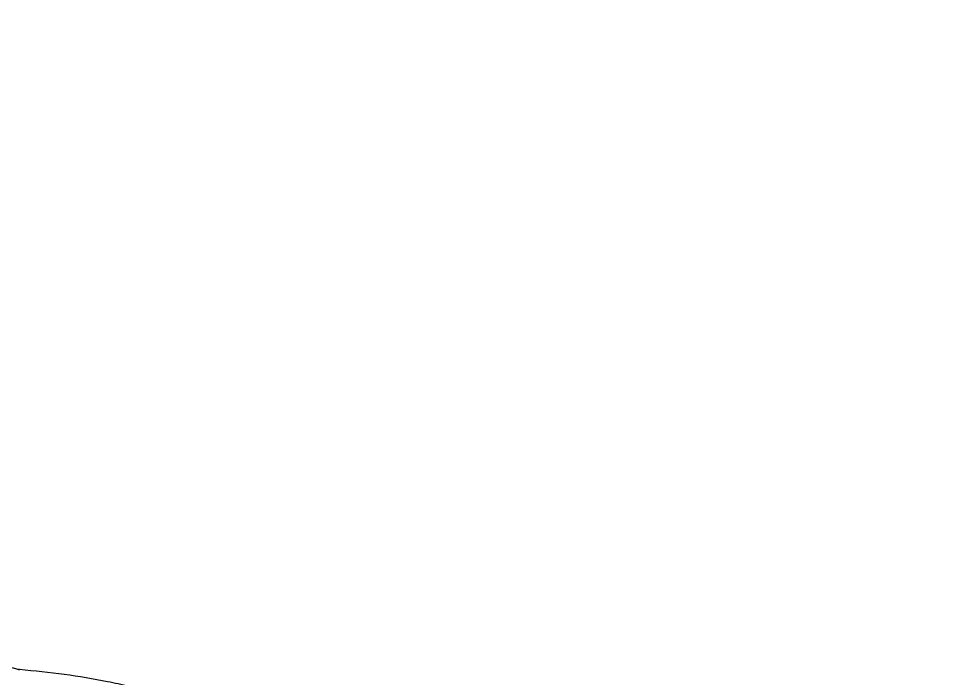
# Model space of a CAD drawing. Header units: millimetres. Extents: x -8607 to 7621, y -5747 to 4382.
# Drawn here: x 4929.8 to 5129.4, y -306.2 to -165.1 of the extents above; entities that cross this region are included whole.
import ezdxf

# ---------------------------------------------------------------- set-up
doc = ezdxf.new("R2010")
doc.units = ezdxf.units.MM
doc.layers.add('DIKOM_ОБЪЕКТ', color=7, linetype='Continuous')
doc.layers.add('DIKOM_РАЗМЕР_ОБЪЕКТА', color=7, linetype='Continuous')
doc.styles.add('style1', font='arial.ttf', dxfattribs={"width": 0.8})
doc.dimstyles.new('1-50', dxfattribs={"dimtxt": 300, "dimasz": 200, "dimexe": 100, "dimexo": 0, "dimgap": 100, "dimtad": 1, "dimtxsty": 'style1', "dimcen": 200, "dimclrd": 7, "dimclre": 7, "dimclrt": 7, "dimadec": 1, "dimazin": 2, "dimtfac": 1, "dimtmove": 0, "dimatfit": 2, "dimfxl": 0, "dimlwd": 25, "dimlwe": 18, "dimarcsym": 0})

# ---------------------------------------------------------------- blocks, each defined once
blk = doc.blocks.new('*D11')
at = {"layer": 'Defpoints', "color": 0, "transparency": 16777216}
for p in [(7619.37, -165.15), (-6826.53, -739.39), (7619.37, -5647.14)]:
    blk.add_point(p, dxfattribs=at)
at = {"layer": 'DIKOM_РАЗМЕР_ОБЪЕКТА', "color": 7, "lineweight": 18, "transparency": 16777216}
for p, q in [((7619.37, -165.15), (7619.37, -5747.14)), ((-6826.53, -739.39), (-6826.53, -5747.14))]:
    blk.add_line(p, q, dxfattribs=at)
at = {"layer": 'DIKOM_РАЗМЕР_ОБЪЕКТА', "color": 7, "lineweight": 25, "transparency": 16777216}
blk.add_line((-6626.53, -5647.14), (7419.37, -5647.14), dxfattribs=at)
at = {"layer": 'DIKOM_РАЗМЕР_ОБЪЕКТА', "color": 7, "transparency": 16777216}
for points in [[(-6626.53, -5613.8), (-6626.53, -5680.47), (-6826.53, -5647.14)], [(7419.37, -5613.8), (7419.37, -5680.47), (7619.37, -5647.14)]]:
    blk.add_solid(points, dxfattribs=at)
at = {"layer": 'DIKOM_РАЗМЕР_ОБЪЕКТА', "color": 7, "transparency": 16777216, "insert": (396.42, -5393.96), "char_height": 300, "attachment_point": 5, "style": 'style1'}
blk.add_mtext('14400', dxfattribs=at)
blk = doc.blocks.new('*D13')
at = {"layer": 'Defpoints', "color": 0, "transparency": 16777216}
for p in [(-5326.53, -191.39), (6073.47, -191.39), (6073.47, -4959.53)]:
    blk.add_point(p, dxfattribs=at)
at = {"layer": 'DIKOM_РАЗМЕР_ОБЪЕКТА', "color": 7, "lineweight": 18, "transparency": 16777216}
for p, q in [((-5326.53, -191.39), (-5326.53, -5059.53)), ((6073.47, -191.39), (6073.47, -5059.53))]:
    blk.add_line(p, q, dxfattribs=at)
at = {"layer": 'DIKOM_РАЗМЕР_ОБЪЕКТА', "color": 7, "lineweight": 25, "transparency": 16777216}
blk.add_line((-5126.53, -4959.53), (5873.47, -4959.53), dxfattribs=at)
at = {"layer": 'DIKOM_РАЗМЕР_ОБЪЕКТА', "color": 7, "transparency": 16777216}
for points in [[(-5126.53, -4926.2), (-5126.53, -4992.86), (-5326.53, -4959.53)], [(5873.47, -4926.2), (5873.47, -4992.86), (6073.47, -4959.53)]]:
    blk.add_solid(points, dxfattribs=at)
at = {"layer": 'DIKOM_РАЗМЕР_ОБЪЕКТА', "color": 7, "transparency": 16777216, "insert": (373.47, -4706.36), "char_height": 300, "attachment_point": 5, "style": 'style1'}
blk.add_mtext('11400', dxfattribs=at)

msp = doc.modelspace()

# ---------------------------------------------------------------- linework, layer by layer
at = {"layer": 'DIKOM_ОБЪЕКТ', "color": 7, "linetype": 'Continuous', "lineweight": 15, "flags": 128}
msp.add_lwpolyline([(4929.767, -304.496), (4929.835, -304.505), (4929.963, -304.543)], dxfattribs=at)
at = {"layer": 'DIKOM_ОБЪЕКТ', "color": 7, "linetype": 'Continuous', "lineweight": 15}
for points, knots in [([(4929.963, -304.543), (4929.848, -304.53), (4929.618, -304.503), (4929.152, -304.402), (4928.757, -304.296), (4928.534, -304.225), (4928.471, -304.205)], [0, 0, 0, 0, 0.2927456, 0.5849547, 0.8819745, 1, 1, 1, 1]), ([(4954.492, -308.411), (4954.115, -308.321), (4952.227, -307.871), (4947.299, -306.813), (4939.568, -305.477), (4933.166, -304.855), (4929.963, -304.543)], [0, 0, 0, 0, 0.0480633, 0.2403249, 0.6198809, 1, 1, 1, 1])]:
    msp.add_open_spline(points, degree=3, knots=knots, dxfattribs=at)

# ---------------------------------------------------------------- dimensions: what is measured, and where the dimension line sits
at = {"layer": 'DIKOM_РАЗМЕР_ОБЪЕКТА'}
dim = msp.add_linear_dim(base=(7619.366, -5647.135), p1=(-6826.527, -739.391), p2=(7619.366, -165.147), text='14400', dimstyle='1-50', dxfattribs=at)
dim.commit()
dim.dimension.update_dxf_attribs({"geometry": '*D11', "text_midpoint": (396.419, -5647.135), "dimtype": 160})
dim = msp.add_linear_dim(base=(6073.473, -4959.53), p1=(-5326.527, -191.391), p2=(6073.473, -191.391), dimstyle='1-50', dxfattribs=at)
dim.commit()
dim.dimension.update_dxf_attribs({"geometry": '*D13', "text_midpoint": (373.473, -4959.53), "dimtype": 160})

doc.saveas('drawing.dxf')
